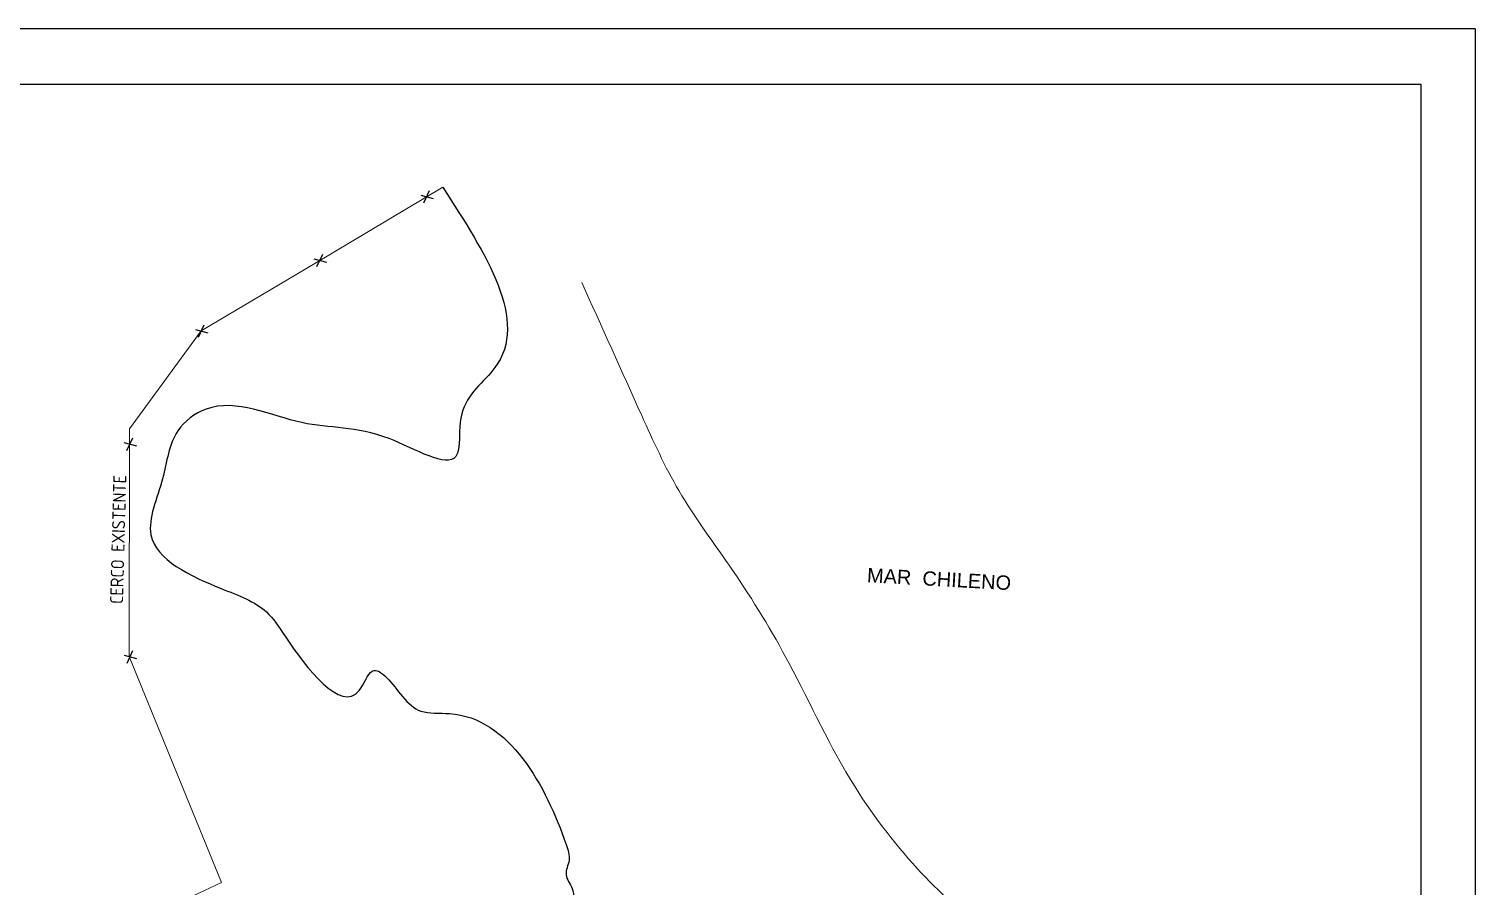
# Model space of a CAD drawing. Header units: inches. Extents: x 725.5 to 800.4, y -655.3 to -591.9.
# Drawn here: x 771.78 to 800.36, y -608.82 to -591.88 of the extents above; entities that cross this region are included whole.
import ezdxf

# ---------------------------------------------------------------- set-up
doc = ezdxf.new("R2010")
doc.units = ezdxf.units.IN
doc.header["$MEASUREMENT"] = 0
doc.linetypes.add('CONTINUA', pattern=[0])
for name, color, linetype in [('101_FORMATO_E', 7, 'Continuous'), ('A_TEXTOLOCAL', 3, 'Continuous'), ('CERCO', 7, 'Continuous'), ('LMAM', 7, 'Continuous')]:
    doc.layers.add(name, color=color, linetype=linetype)
doc.layers.add('ACHUTECH', color=24, linetype='Continuous', lineweight=18)
doc.layers.add('muro', color=7, linetype='Continuous', lineweight=70)
doc.styles.get("Standard").update_dxf_attribs({"font": 'isocp2.shx'})
doc.styles.add('TEXTO-100', font='romans.shx', dxfattribs={"height": 0.15})
doc.linetypes.add('ZIGZAG', pattern='A,0.00254,-5.08,[131,ltypeshp.shx,S=5.08,R=0,X=-5.08,Y=0],-10.16,[131,ltypeshp.shx,S=5.08,R=180,X=5.08,Y=0],-5.08', length=20.32254)

# ---------------------------------------------------------------- blocks, each defined once
blk = doc.blocks.new('A$C5E903277')
at = {"layer": 'CERCO'}
for p, q in [((1.05, 0.09), (0, 0.98)), ((0.22, 0), (0.87, 1.13))]:
    blk.add_line(p, q, dxfattribs=at)

msp = doc.modelspace()

# ---------------------------------------------------------------- linework, layer by layer
at = {"layer": '101_FORMATO_E', "color": 7}
for p, q in [((800.363, -591.885), (725.502, -591.885)), ((800.363, -591.885), (800.363, -655.282)), ((799.296, -592.981), (726.617, -592.981)), ((799.296, -654.22), (799.296, -592.981))]:
    msp.add_line(p, q, dxfattribs=at)
at = {"layer": 'ACHUTECH', "color": 7, "linetype": 'CONTINUA', "lineweight": 13, "ltscale": 500}
for p, q in [((777.429, -596.519), (779.96, -595.014)), ((775.184, -597.853), (777.429, -596.519)), ((773.769, -599.788), (775.184, -597.853)), ((773.762, -604.286), (773.769, -599.788)), ((775.589, -608.753), (773.762, -604.286)), ((732.952, -628.616), (775.589, -608.753))]:
    msp.add_line(p, q, dxfattribs=at)
msp.add_open_spline([(782.705, -596.893), (783.1, -597.77), (783.722, -599.148), (784.608, -601.112), (785.765, -602.63), (786.949, -604.583), (787.894, -606.717), (789.414, -608.648), (790.487, -609.57), (792.047, -610.871), (790.594, -611.079), (790.61, -611.839), (789.946, -612.183), (789.834, -613.204), (789.416, -614.235), (788.928, -616.061), (790.86, -618.561), (791.541, -621.735), (793.006, -624.796), (791.989, -627.164), (791.88, -629.61), (792.73, -630.962), (793.244, -631.628)], degree=3, knots=[0, 0, 0, 0, 14.652668, 23.041862, 32.649684, 43.600871, 57.638886, 68.547684, 78.954483, 83.959432, 89.656571, 91.327653, 94.46816, 99.436951, 105.770982, 111.863227, 126.922298, 148.951937, 162.946382, 175.216126, 186.334255, 198.821369, 198.821369, 198.821369, 198.821369], dxfattribs=at)
at = {"layer": 'LMAM', "linetype": 'ZIGZAG', "ltscale": 0.005}
msp.add_spline([(779.96, -595.014), (780.99, -598.578), (780.333, -599.494), (780.217, -600.335), (778.897, -599.981), (777.172, -599.665), (775.28, -599.398), (774.723, -599.826), (774.42, -600.775), (774.191, -601.88), (775.576, -602.941), (776.472, -603.403), (776.857, -603.907), (778.306, -604.958), (778.567, -604.578), (779.164, -605.079), (779.524, -605.364), (780.095, -605.414), (782.4, -608.001), (782.455, -608.317), (782.396, -608.599), (782.517, -608.87), (782.516, -609.285)], degree=3, dxfattribs=at)

# ---------------------------------------------------------------- block references
at = {"layer": 'muro', "xscale": 0.1970121470817941, "yscale": 0.1970121470817941, "zscale": 0.1970121470817941, "rotation": 285.1014788219539}
for p in [(779.513, -595.126), (777.402, -596.384), (775.058, -597.782), (773.644, -600.018), (773.649, -604.221)]:
    msp.add_blockref('A$C5E903277', p, dxfattribs=at)

# ---------------------------------------------------------------- texts
at = {"layer": 'A_TEXTOLOCAL', "color": 7, "insert": (791.2, -602.693), "char_height": 0.2825, "width": 9.15971, "attachment_point": 3, "rotation": 356.8448, "style": 'TEXTO-100'}
msp.add_mtext('{\\fArial|b0|i0|c0|p34; MAR  CHILENO}', dxfattribs=at)
at = {"layer": 'ACHUTECH', "color": 7, "linetype": 'CONTINUA', "lineweight": 13, "ltscale": 500, "insert": (773.383, -603.245), "char_height": 0.25612, "width": 9.83281, "attachment_point": 1, "rotation": 88.4791}
msp.add_mtext('CERCO EXISTENTE', dxfattribs=at)

doc.saveas('drawing.dxf')
